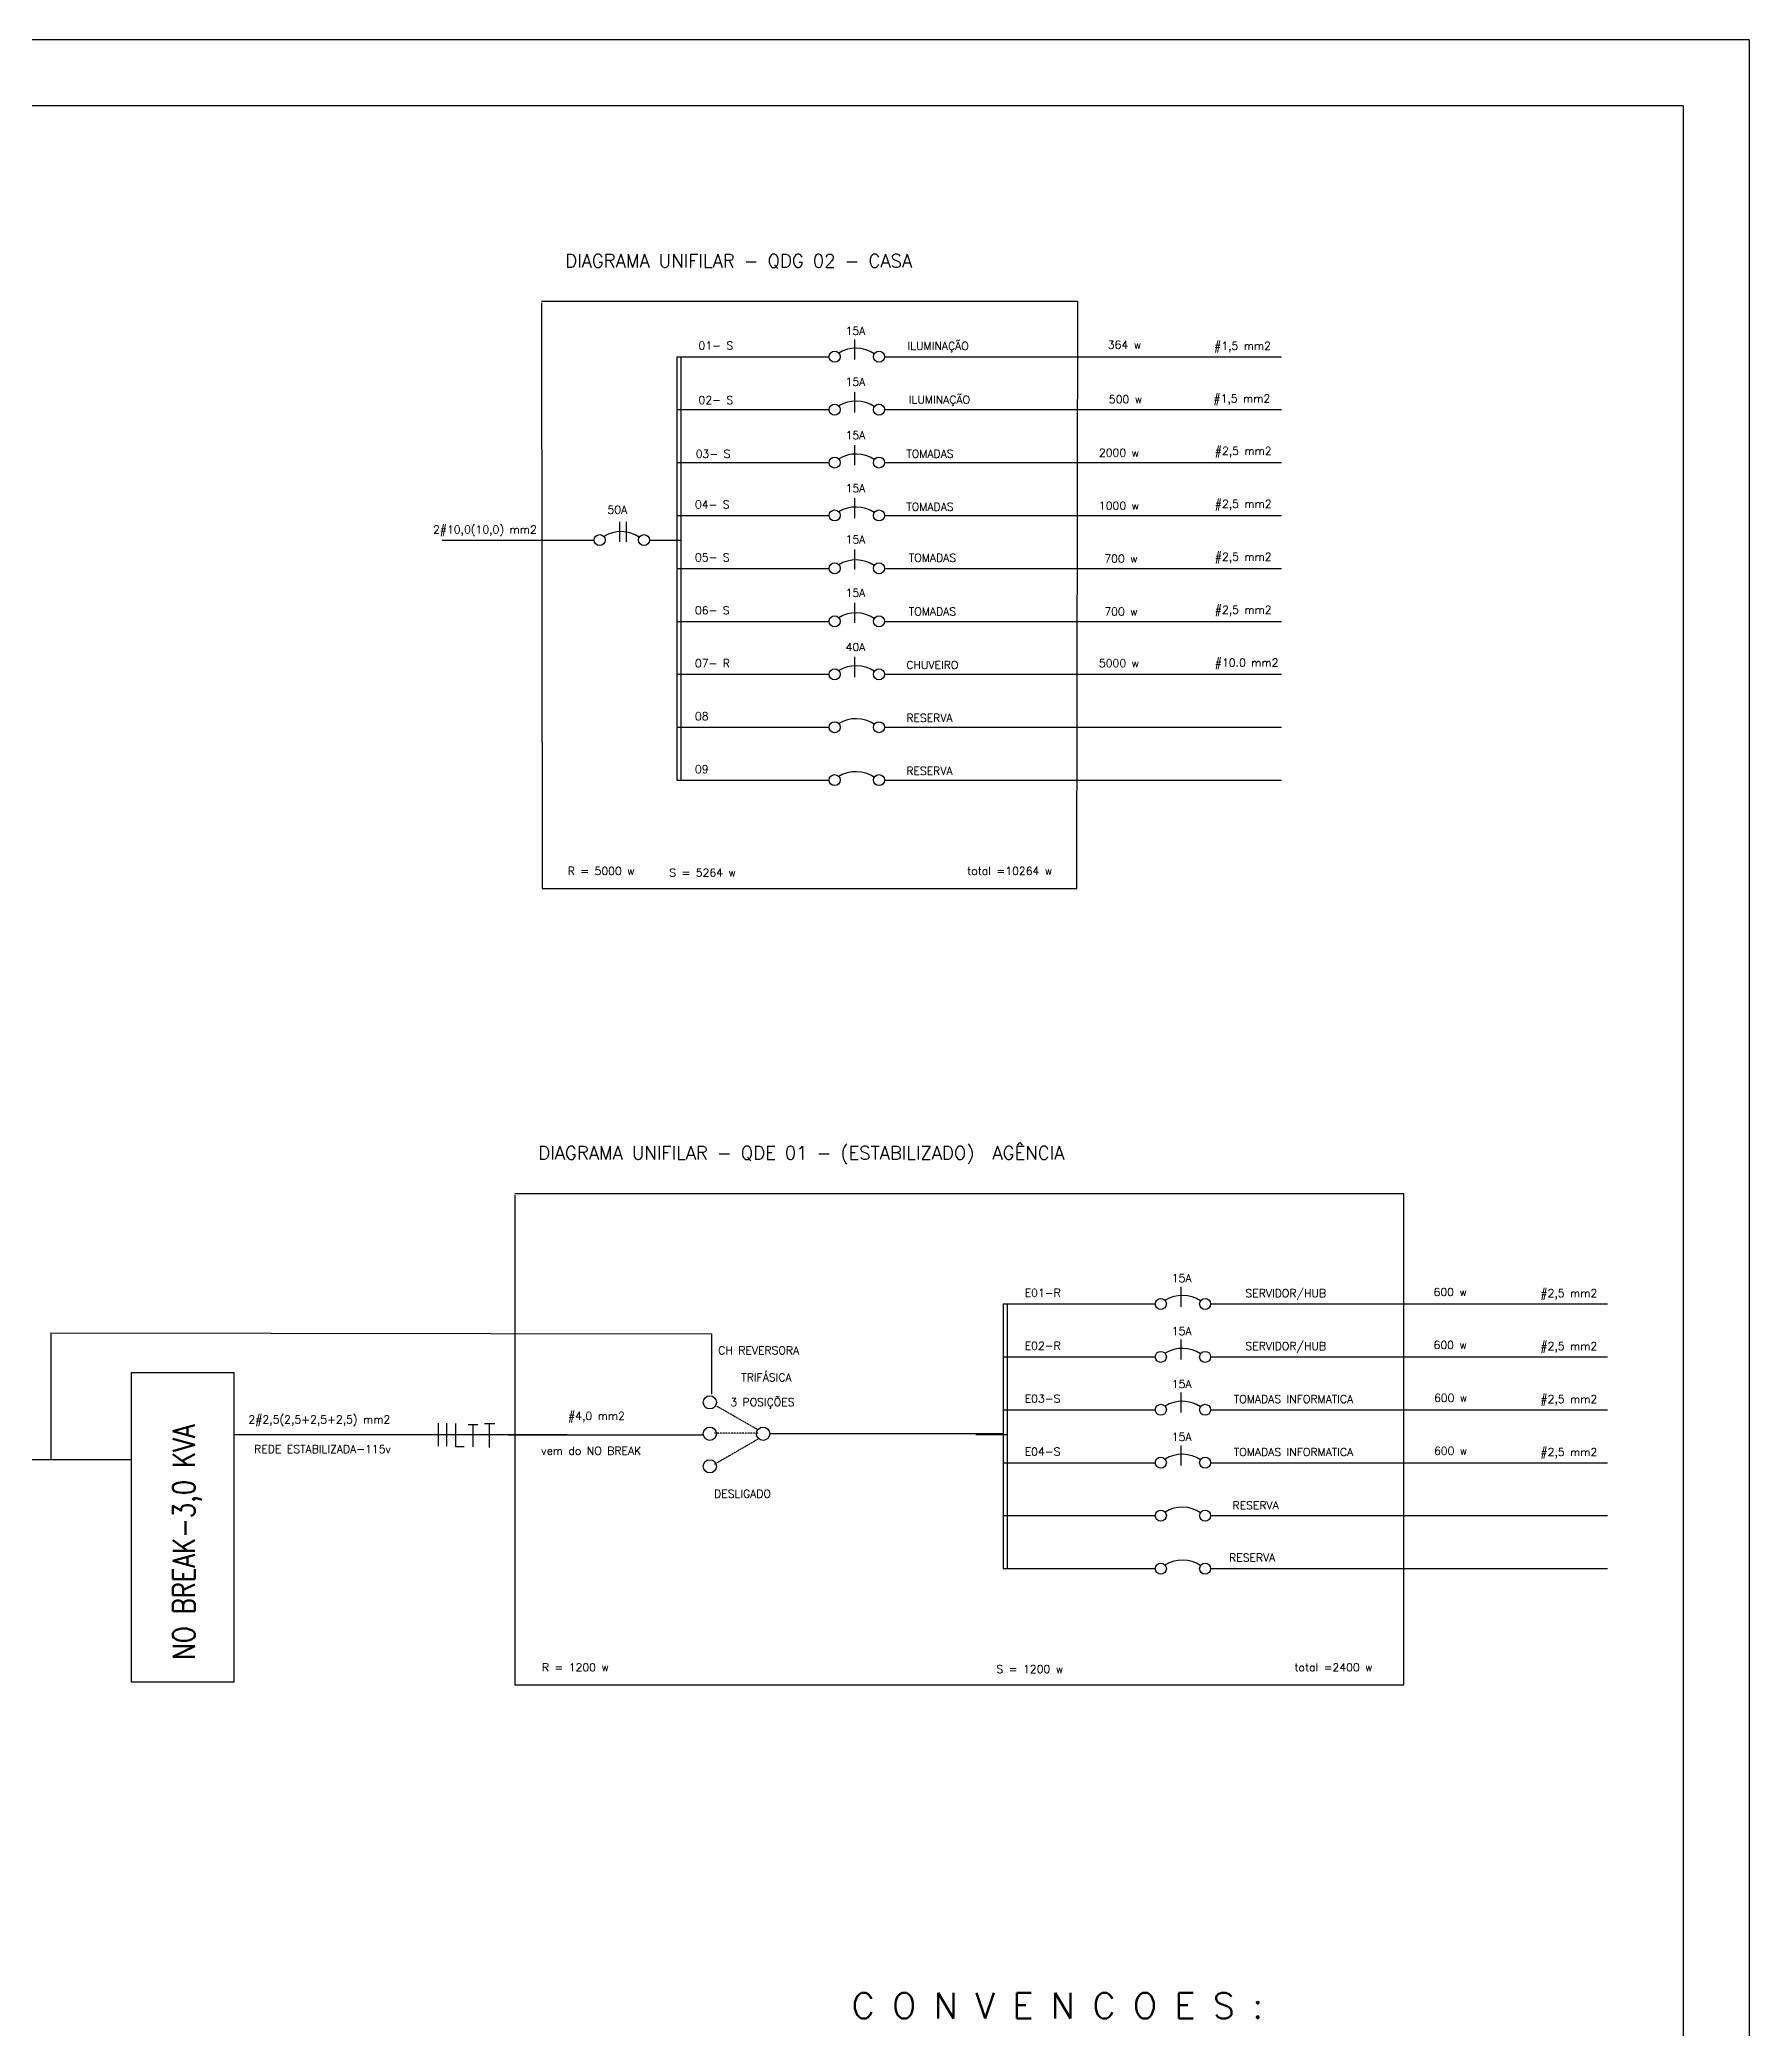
# Model space of a CAD drawing. Extents: x 4776 to 9276, y -14 to 2986.
# Drawn here: x 7983 to 9276, y 1484 to 2986 of the extents above; entities that cross this region are included whole.
import ezdxf

# ---------------------------------------------------------------- set-up
doc = ezdxf.new("R2010")
doc.units = 0
doc.header["$MEASUREMENT"] = 0
doc.linetypes.add('HIDDEN', pattern=[0.375, 0.25, -0.125])
doc.linetypes.add('HIDDEN2', pattern=[0.1875, 0.125, -0.0625])
doc.layers.get('0').update_dxf_attribs({"linetype": 'CONTINUOUS'})
for name, color, linetype in [('DIEL', 1, 'CONTINUOUS'), ('ELETRI', 5, 'CONTINUOUS'), ('ELETRON', 5, 'CONTINUOUS'), ('MARGE', 6, 'CONTINUOUS'), ('TEXTOS', 7, 'CONTINUOUS')]:
    doc.layers.add(name, color=color, linetype=linetype)
doc.styles.get("Standard").update_dxf_attribs({"font": 'romans.shx', "width": 0.8})

# ---------------------------------------------------------------- blocks, each defined once
blk = doc.blocks.new('FFNTT')
at = {"layer": 'ELETRON', "color": 154}
for p, q in [((-13.4, 8.5), (-13.4, -9)), ((-6.9, 8.5), (-6.9, -9)), ((-0.2, 8.3), (-0.2, -9.2)), ((29.5, 7.9), (21.6, 7.9)), ((25.6, -9.8), (25.6, 7.9)), ((-0.2, -9.2), (6.3, -9.2))]:
    blk.add_line(p, q, dxfattribs=at)
at = {"layer": 'ELETRON', "color": 154, "const_width": 0.95}
for points in [[(16.8, 7.4), (9.3, 7.4)], [(13, -9.4), (13, 7.4)]]:
    blk.add_lwpolyline(points, dxfattribs=at)

msp = doc.modelspace()

# ---------------------------------------------------------------- linework, layer by layer
for q in [(4775.8, 2986.5), (9275.7, -13.5)]:
    msp.add_line((9275.7, 2986.5), q)
at = {"layer": 'DIEL', "linetype": 'HIDDEN2'}
for p, q in [((8526, 1936.3), (8495.2, 1953.8)), ((8526.8, 1933.6), (8493.4, 1933.6)), ((8526.8, 1929.2), (8493.4, 1909.9))]:
    msp.add_line(p, q, dxfattribs=at)
at = {"layer": 'DIEL'}
for centre in [(8490, 1956.8), (8490, 1933.1), (8530.2, 1933.1), (8490, 1908.5)]:
    msp.add_circle(centre, 5, dxfattribs=at)
at = {"layer": 'ELETRI', "linetype": 'CONTINUOUS'}
for p, q in [((7991.7, 2009.3), (8491.1, 2008.7)), ((8491.1, 2008.7), (8491.1, 1963)), ((8337.5, 1932.4), (8485.4, 1932.4)), ((8535.2, 1933.4), (8711.6, 1933.4))]:
    msp.add_line(p, q, dxfattribs=at)
at = {"layer": 'ELETRON'}
for p, q in [((8768.1, 2788.6), (8362.8, 2788.6)), ((8362.8, 2787.7), (8363.2, 2345.1)), ((8767.3, 2345.1), (8768.1, 2788.6)), ((8465.1, 2747), (8465.1, 2707)), ((8465.1, 2747), (8580.1, 2747)), ((8468.1, 2747), (8468.1, 2707)), ((8622, 2747), (8922.1, 2747)), ((8465.1, 2707), (8580.1, 2707)), ((8465.1, 2707), (8465.1, 2667)), ((8468.1, 2707), (8468.1, 2667)), ((8622, 2707), (8922.1, 2707)), ((8465.1, 2667), (8465.1, 2627)), ((8465.1, 2667), (8580.1, 2667)), ((8468.1, 2667), (8468.1, 2627)), ((8622, 2667), (8922.1, 2667)), ((8465.1, 2627), (8580.1, 2627)), ((8465.1, 2627), (8465.1, 2587)), ((8468.1, 2627), (8468.1, 2587)), ((8622, 2627), (8922.1, 2627)), ((8287.5, 2608.4), (8402.5, 2608.4)), ((8444.3, 2608.4), (8468.1, 2608.4)), ((8465.1, 2587), (8580.1, 2587)), ((8465.1, 2587), (8465.1, 2547)), ((8468.1, 2587), (8468.1, 2547)), ((8622, 2587), (8922.1, 2587)), ((8465.1, 2547), (8465.1, 2507)), ((8465.1, 2547), (8580.1, 2547)), ((8468.1, 2547), (8468.1, 2507)), ((8622, 2547), (8922.1, 2547)), ((8465.1, 2507), (8580.1, 2507)), ((8465.1, 2507), (8465.1, 2467)), ((8468.1, 2507), (8468.1, 2467)), ((8622, 2507), (8922.1, 2507)), ((8465.1, 2467), (8580.1, 2467)), ((8465.1, 2467), (8465.1, 2427)), ((8468.1, 2467), (8468.1, 2427)), ((8622, 2467), (8922.1, 2467)), ((8465.1, 2427), (8580.1, 2427)), ((8622, 2427), (8922.1, 2427)), ((8363.2, 2345.1), (8767.3, 2345.1)), ((9014.7, 2114.4), (8342.6, 2114.4)), ((8342.6, 2113.5), (8342.6, 1743.3)), ((9014.7, 1743.3), (9014.7, 2114.4)), ((8711.7, 2031.2), (8711.7, 1991.2)), ((8711.7, 2031.2), (8826.8, 2031.2)), ((8714.7, 2031.2), (8714.7, 1991.2)), ((8868.6, 2031.2), (9168.7, 2031.2)), ((7991.7, 2009.3), (7991.7, 1913.6)), ((8711.7, 1991.2), (8826.8, 1991.2)), ((8711.7, 1991.2), (8711.7, 1951.2)), ((8714.7, 1991.2), (8714.7, 1951.2)), ((8868.6, 1991.2), (9168.7, 1991.2)), ((8711.7, 1951.2), (8826.8, 1951.2)), ((8711.7, 1951.2), (8711.7, 1911.2)), ((8714.7, 1951.2), (8714.7, 1911.2)), ((8868.6, 1951.2), (9168.7, 1951.2)), ((8130.4, 1932.6), (8382.2, 1932.6)), ((8691, 1932.6), (8714.7, 1932.6)), ((7606.8, 1913.6), (8052.5, 1913.6)), ((8711.7, 1911.2), (8826.8, 1911.2)), ((8711.7, 1911.2), (8711.7, 1871.2)), ((8711.7, 1911.2), (8711.7, 1871.2)), ((8714.7, 1911.2), (8714.7, 1871.2)), ((8714.7, 1911.2), (8714.7, 1871.2)), ((8868.6, 1911.2), (9168.7, 1911.2)), ((8711.7, 1871.2), (8826.8, 1871.2)), ((8711.7, 1871.2), (8711.7, 1831.2)), ((8714.7, 1871.2), (8714.7, 1831.2)), ((8868.6, 1871.2), (9168.7, 1871.2)), ((8711.7, 1831.2), (8826.8, 1831.2)), ((8868.6, 1831.2), (9168.7, 1831.2)), ((8342.6, 1743.3), (9014.7, 1743.3))]:
    msp.add_line(p, q, dxfattribs=at)
for centre in [(8584.3, 2747), (8617.8, 2747), (8584.3, 2707), (8617.8, 2707), (8584.3, 2667), (8617.8, 2667), (8584.3, 2627), (8617.8, 2627), (8406.7, 2608.4), (8440.2, 2608.4), (8584.3, 2587), (8617.8, 2587), (8584.3, 2547), (8617.8, 2547), (8584.3, 2507), (8617.8, 2507), (8584.3, 2467), (8617.8, 2467), (8584.3, 2427), (8617.8, 2427), (8830.9, 2031.2), (8864.4, 2031.2), (8830.9, 1991.2), (8864.4, 1991.2), (8830.9, 1951.2), (8864.4, 1951.2), (8830.9, 1911.2), (8864.4, 1911.2), (8830.9, 1871.2), (8864.4, 1871.2), (8830.9, 1831.2), (8864.4, 1831.2)]:
    msp.add_circle(centre, 4.17, dxfattribs=at)
for centre in [(8600.4, 2728.3), (8600.4, 2688.3), (8600.4, 2648.3), (8600.4, 2608.3), (8422.8, 2589.7), (8600.4, 2568.3), (8600.4, 2528.3), (8600.4, 2488.3), (8600.4, 2448.3), (8600.4, 2408.3), (8847.1, 2012.5), (8847.1, 1972.5), (8847.1, 1932.5), (8847.1, 1892.5), (8847.1, 1852.5), (8847.1, 1812.5)]:
    msp.add_arc(centre, 25.1, 56.5031, 121.2449, dxfattribs=at)
at = {"layer": 'MARGE'}
for q in [(4900.8, 2936.5), (9225.7, 36.5)]:
    msp.add_line((9225.7, 2936.5), q, dxfattribs=at)
at = {"layer": 'TEXTOS', "color": 2}
for p, q in [((8599.4, 2760.1), (8599.4, 2744.9)), ((8599.4, 2720.1), (8599.4, 2704.9)), ((8599.4, 2680.1), (8599.4, 2664.9)), ((8599.4, 2640.1), (8599.4, 2624.9)), ((8421.7, 2622.2), (8421.7, 2607.1)), ((8426.6, 2622.2), (8426.6, 2607.1)), ((8599.4, 2601.4), (8599.4, 2586.3)), ((8599.4, 2561), (8599.4, 2545.8)), ((8599.4, 2520.1), (8599.4, 2504.9)), ((8846, 2044.2), (8846, 2029.1)), ((8846, 2004.2), (8846, 1989.1)), ((8846, 1964.2), (8846, 1949.1)), ((8846, 1924.2), (8846, 1909.1))]:
    msp.add_line(p, q, dxfattribs=at)
at = {"layer": 'TEXTOS'}
msp.add_lwpolyline([(8052.5, 1745.7), (8130.4, 1745.7), (8130.4, 1979.2), (8052.5, 1979.2)], close=True, dxfattribs=at)

# ---------------------------------------------------------------- block references
msp.add_blockref('FFNTT', (8297.9, 1932.6), dxfattribs=at)

# ---------------------------------------------------------------- texts
at = {"linetype": 'HIDDEN'}
for s, p in [('CH REVERSORA', (8496.3, 1993.1)), ('TRIFÁSICA', (8513.7, 1972.7)), ('3 POSIÇÕES', (8505.4, 1954)), ('#4,0 mm2', (8382.8, 1943.6)), ('vem do NO BREAK', (8362.5, 1917.2)), ('DESLIGADO', (8493.2, 1884.7))]:
    msp.add_text(s, height=6, dxfattribs=at).set_placement(p)
at = {"color": 4}
msp.add_text('C O N V E N C O E S :', height=19.305, dxfattribs=at).set_placement((8597.2, 1491.3))
at = {"layer": 'TEXTOS', "color": 2}
for s, height, p in [('DIAGRAMA UNIFILAR - QDG 02 - CASA', 10, (8380.6, 2814.5)), ('15A', 6, (8592.6, 2763.5)), ('01- S', 6, (8481.4, 2752.4)), ('ILUMINAÇÃO ', 6, (8639.4, 2752.1)), (' 364 w', 6, (8786.7, 2753)), (' #1,5 mm2', 6, (8867.1, 2752.2)), ('15A', 6, (8592.6, 2725)), ('02- S', 6, (8481.4, 2711.2)), ('ILUMINAÇÃO', 6, (8640.4, 2711.5)), (' 500 w', 6, (8787.5, 2711.8)), (' #1,5 mm2', 6, (8866.6, 2712.4)), ('15A', 6, (8592.6, 2684.6)), ('03- S', 6, (8479.3, 2670.6)), ('TOMADAS', 6, (8638.5, 2670.6)), ('2000 w', 6, (8784.1, 2671.4)), ('  #2,5 mm2', 6, (8863.5, 2672.8)), ('15A', 6, (8592.6, 2644.6)), ('50A', 6, (8412.6, 2628.3)), ('04- S ', 6, (8478.7, 2632.3)), ('TOMADAS', 6, (8638.5, 2630.6)), ('1000 w', 6, (8784.1, 2631.4)), ('  #2,5 mm2', 6, (8863.5, 2632.8)), ('2#10,0(10,0) mm2', 6, (8280.7, 2613.4)), ('15A', 6, (8592.6, 2605.9)), ('  #2,5 mm2', 6, (8863.5, 2592.8)), ('05- S', 6, (8478.7, 2592.3)), ('TOMADAS', 6, (8640.4, 2592)), (' 700 w', 6, (8784.1, 2591.4)), ('15A', 6, (8592.6, 2565.5)), ('06- S', 6, (8478.7, 2552.3)), ('TOMADAS', 6, (8640.4, 2551.5)), (' 700 w', 6, (8784.1, 2551.4)), ('  #2,5 mm2', 6, (8863.5, 2552.8)), ('40A', 6, (8592.6, 2524.6)), ('07- R ', 6, (8478.7, 2512.3)), ('CHUVEIRO', 6, (8638.5, 2511)), ('5000 w', 6, (8784.1, 2512.4)), ('  #10.0 mm2', 6, (8863.5, 2512.8)), ('08', 6, (8478.7, 2472.3)), ('RESERVA', 6, (8638.5, 2471)), ('09', 6, (8478.7, 2432.3)), ('RESERVA', 6, (8638.5, 2431)), ('R = 5000 w', 6, (8382.5, 2355.4)), ('S = 5264 w', 6, (8459.3, 2354.1)), ('total =10264 w', 6, (8684.5, 2355.4)), ('DIAGRAMA UNIFILAR - QDE 01 - (ESTABILIZADO)  AGÊNCIA', 10, (8360.3, 2140.3)), ('15A', 6, (8839.2, 2047.7)), ('E01-R', 6, (8728, 2036.6)), ('SERVIDOR/HUB', 6, (8894.9, 2036.3)), ('600 w', 6, (9037.1, 2037.2)), (' #2,5 mm2', 6, (9113.8, 2036.3)), ('15A', 6, (8839.2, 2007.7)), ('E02-R', 6, (8728, 1996.6)), ('SERVIDOR/HUB', 6, (8894.9, 1996.3)), ('600 w', 6, (9037.1, 1997.2)), (' #2,5 mm2', 6, (9113.8, 1996.3)), ('15A', 6, (8839.2, 1967.7)), ('E03-S', 6, (8728, 1956.6)), ('TOMADAS INFORMATICA', 6, (8886.1, 1956.3)), (' 600 w', 6, (9033.3, 1957.2)), (' #2,5 mm2', 6, (9113.8, 1956.3)), ('2#2,5(2,5+2,5+2,5) mm2', 6, (8141.2, 1940.9)), ('REDE ESTABILIZADA-115v', 6, (8145.5, 1918.5)), ('15A', 6, (8839.2, 1927.7)), (' #2,5 mm2', 6, (9113.8, 1916.3)), ('E04-S', 6, (8728, 1916.6)), ('TOMADAS INFORMATICA', 6, (8886.1, 1916.3)), (' 600 w', 6, (9033.3, 1917.2)), ('RESERVA', 6, (8885.1, 1876)), ('RESERVA', 6, (8882.5, 1836.5)), ('R = 1200 w', 6, (8363, 1753.6)), ('S = 1200 w', 6, (8706.7, 1752.3)), ('total =2400 w', 6, (8931.9, 1753.6))]:
    msp.add_text(s, height=height, dxfattribs=at).set_placement(p)
at = {"layer": 'TEXTOS', "width": 0.8}
msp.add_text('NO BREAK-3,0 KVA', height=16.8, rotation=90, dxfattribs=at).set_placement((8100.7, 1762.2))

doc.saveas('drawing.dxf')
